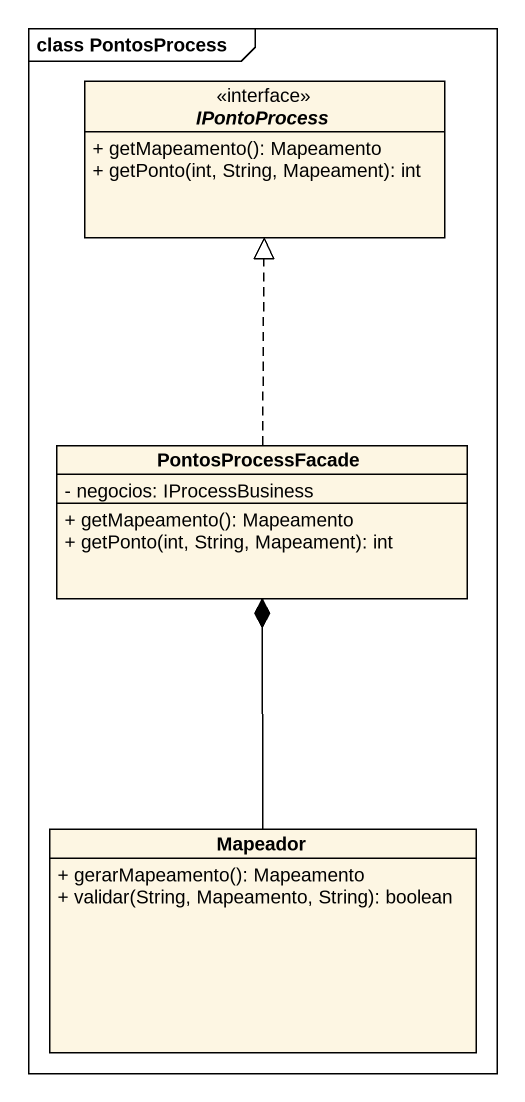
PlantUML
@startuml
mainframe class PontosProcess
hide circle
hide empty members
skinparam classAttributeIconSize 0
interface IPontoProcess <<interface>> {
  + getMapeamento(): Mapeamento
  + getPonto(int, String, Mapeament): int
}
class PontosProcessFacade {
  - negocios: IProcessBusiness
  + getMapeamento(): Mapeamento
  + getPonto(int, String, Mapeament): int
}
class Mapeador {
  + gerarMapeamento(): Mapeamento
  + validar(String, Mapeamento, String): boolean
}
PontosProcessFacade .up.|> IPontoProcess
Mapeador -up-* PontosProcessFacade
@enduml
